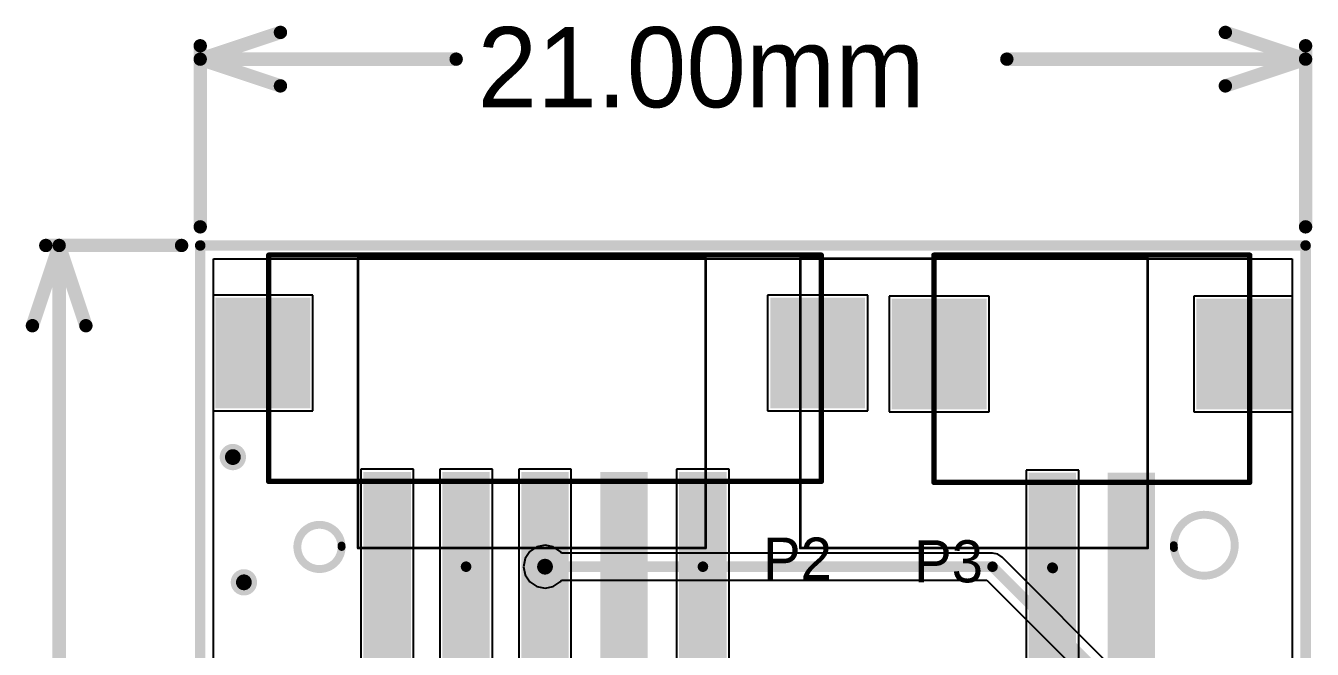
# Model space of a CAD drawing. Extents: x 10.58 to 11.54, y 9.91 to 15.27.
# Drawn here: x 10.578 to 11.54, y 14.8 to 15.266 of the extents above; entities that cross this region are included whole.
import ezdxf

# ---------------------------------------------------------------- set-up
doc = ezdxf.new("R2010")
doc.units = 0
doc.layers.get('0').update_dxf_attribs({"linetype": 'CONTINUOUS'})
for name, color, linetype in [('BOTTOMLAYER', 5, 'CONTINUOUS'), ('KEEPOUTLAYER', 6, 'CONTINUOUS'), ('MECHANICAL2', 216, 'CONTINUOUS'), ('MULTILAYER', 9, 'CONTINUOUS'), ('TOPLAYER', 1, 'CONTINUOUS'), ('TOPOVERLAY', 2, 'CONTINUOUS'), ('TOPPASTE', 8, 'CONTINUOUS'), ('TOPSOLDER', 216, 'CONTINUOUS'), ('VIAHOLELAYER', 16, 'CONTINUOUS')]:
    doc.layers.add(name, color=color, linetype=linetype)

# ---------------------------------------------------------------- blocks, each defined once
blk = doc.blocks.new('TU1501WNR_2PS_VOID___NL_45')
at = {"layer": 'TOPLAYER'}
for points in [[(0.074803, -0.00315), (0.102362, -0.00315), (0.074803, 0.130709), (0.102362, 0.130709)], [(0.133858, -0.00315), (0.161417, -0.00315), (0.133858, 0.130709), (0.161417, 0.130709)], [(-0.027165, -0.133402), (0.035827, -0.133402), (-0.027165, -0.058598), (0.035827, -0.058598)], [(0.200788, -0.133402), (0.26378, -0.133402), (0.200788, -0.058598), (0.26378, -0.058598)]]:
    blk.add_solid(points, dxfattribs=at)
at = {"layer": 'TOPOVERLAY', "const_width": 0.005906}
blk.add_lwpolyline([(0.056803, 0.047, -44.113391), (0.05671, 0.049064)], format="xyb", dxfattribs=at)
at = {"layer": 'TOPOVERLAY'}
for points, const_width in [([(0.055233, 0.049064, 1), (0.058186, 0.049064, 1)], 0.002953), ([(0.055327, 0.047, 1), (0.05828, 0.047, 1)], 0.002953), ([(-0.000984, 0, 1), (0.000984, 0, 1)], 0.001969), ([(-0.000984, 0, 1), (0.000984, 0, 1)], 0.001969), ([(0.235236, 0, 1), (0.237205, 0, 1)], 0.001969), ([(0.235236, 0, 1), (0.237205, 0, 1)], 0.001969), ([(-0.000984, -0.169291, 1), (0.000984, -0.169291, 1)], 0.001969), ([(-0.000984, -0.17, 1), (0.000984, -0.17, 1)], 0.001969), ([(0.235236, -0.169291, 1), (0.237205, -0.169291, 1)], 0.001969), ([(0.235236, -0.17, 1), (0.237205, -0.17, 1)], 0.001969)]:
    blk.add_lwpolyline(points, format="xyb", close=True, dxfattribs=dict(at, const_width=const_width))
at = {"layer": 'TOPOVERLAY', "const_width": 0.003937}
for points in [[(0.23622, 0), (0, 0)], [(0, 0), (0, -0.169291)], [(0.23622, 0), (0.23622, -0.169291)], [(0.23622, -0.17), (0, -0.17)]]:
    blk.add_lwpolyline(points, dxfattribs=at)
at = {"layer": 'TOPPASTE'}
for points in [[(0.074803, -0.00315), (0.102362, -0.00315), (0.074803, 0.130709), (0.102362, 0.130709)], [(0.133858, -0.00315), (0.161417, -0.00315), (0.133858, 0.130709), (0.161417, 0.130709)], [(-0.027165, -0.133402), (0.035827, -0.133402), (-0.027165, -0.058598), (0.035827, -0.058598)], [(0.200788, -0.133402), (0.26378, -0.133402), (0.200788, -0.058598), (0.26378, -0.058598)]]:
    blk.add_solid(points, dxfattribs=at)
at = {"layer": 'TOPSOLDER'}
for points in [[(0.070803, -0.00715), (0.106362, -0.00715), (0.070803, 0.134709), (0.106362, 0.134709)], [(0.129858, -0.00715), (0.165417, -0.00715), (0.129858, 0.134709), (0.165417, 0.134709)], [(-0.031165, -0.137402), (0.039827, -0.137402), (-0.031165, -0.054599), (0.039827, -0.054599)], [(0.196788, -0.137402), (0.26778, -0.137402), (0.196788, -0.054599), (0.26778, -0.054599)]]:
    blk.add_solid(points, dxfattribs=at)
blk = doc.blocks.new('TU1501WNR_5PS_VOID___NL_46')
at = {"layer": 'TOPLAYER'}
for points in [[(-0.035827, 0.058598), (0.027165, 0.058598), (-0.035827, 0.133402), (0.027165, 0.133402)], [(0.379134, 0.058598), (0.442126, 0.058598), (0.379134, 0.133402), (0.442126, 0.133402)], [(0.074803, -0.130709), (0.102362, -0.130709), (0.074803, 0.00315), (0.102362, 0.00315)], [(0.133858, -0.130709), (0.161417, -0.130709), (0.133858, 0.00315), (0.161417, 0.00315)], [(0.192913, -0.130709), (0.220472, -0.130709), (0.192913, 0.00315), (0.220472, 0.00315)], [(0.251968, -0.130709), (0.279527, -0.130709), (0.251968, 0.00315), (0.279527, 0.00315)], [(0.311024, -0.130709), (0.338583, -0.130709), (0.311024, 0.00315), (0.338583, 0.00315)]]:
    blk.add_solid(points, dxfattribs=at)
at = {"layer": 'TOPOVERLAY', "const_width": 0.003937}
for points in [[(0, 0.169291), (0.413386, 0.169291)], [(0, 0), (0, 0.169291)], [(0.413386, 0), (0.413386, 0.169291)], [(0, 0), (0.413386, 0)]]:
    blk.add_lwpolyline(points, dxfattribs=at)
at = {"layer": 'TOPOVERLAY'}
for points, const_width in [([(-0.000984, 0.169291, 1), (0.000984, 0.169291, 1)], 0.001969), ([(-0.000984, 0.169291, 1), (0.000984, 0.169291, 1)], 0.001969), ([(0.412402, 0.169291, 1), (0.41437, 0.169291, 1)], 0.001969), ([(0.412402, 0.169291, 1), (0.41437, 0.169291, 1)], 0.001969), ([(-0.000984, 0, 1), (0.000984, 0, 1)], 0.001969), ([(-0.000984, 0, 1), (0.000984, 0, 1)], 0.001969), ([(0.412402, 0, 1), (0.41437, 0, 1)], 0.001969), ([(0.412402, 0, 1), (0.41437, 0, 1)], 0.001969), ([(0.053044, -0.047968, 1), (0.055997, -0.047968, 1)], 0.002953), ([(0.053076, -0.049, 1), (0.056029, -0.049, 1)], 0.002953)]:
    blk.add_lwpolyline(points, format="xyb", close=True, dxfattribs=dict(at, const_width=const_width))
at = {"layer": 'TOPOVERLAY', "const_width": 0.005906}
blk.add_lwpolyline([(0.054553, -0.049, -64.078045), (0.054521, -0.047968)], format="xyb", dxfattribs=at)
at = {"layer": 'TOPPASTE'}
for points in [[(-0.035827, 0.058598), (0.027165, 0.058598), (-0.035827, 0.133402), (0.027165, 0.133402)], [(0.379134, 0.058598), (0.442126, 0.058598), (0.379134, 0.133402), (0.442126, 0.133402)], [(0.074803, -0.130709), (0.102362, -0.130709), (0.074803, 0.00315), (0.102362, 0.00315)], [(0.133858, -0.130709), (0.161417, -0.130709), (0.133858, 0.00315), (0.161417, 0.00315)], [(0.192913, -0.130709), (0.220472, -0.130709), (0.192913, 0.00315), (0.220472, 0.00315)], [(0.251968, -0.130709), (0.279527, -0.130709), (0.251968, 0.00315), (0.279527, 0.00315)], [(0.311024, -0.130709), (0.338583, -0.130709), (0.311024, 0.00315), (0.338583, 0.00315)]]:
    blk.add_solid(points, dxfattribs=at)
at = {"layer": 'TOPSOLDER'}
for points in [[(-0.039827, 0.054599), (0.031165, 0.054599), (-0.039827, 0.137402), (0.031165, 0.137402)], [(0.375134, 0.054599), (0.446126, 0.054599), (0.375134, 0.137402), (0.446126, 0.137402)], [(0.070803, -0.134709), (0.106362, -0.134709), (0.070803, 0.00715), (0.106362, 0.00715)], [(0.129858, -0.134709), (0.165417, -0.134709), (0.129858, 0.00715), (0.165417, 0.00715)], [(0.188913, -0.134709), (0.224472, -0.134709), (0.188913, 0.00715), (0.224472, 0.00715)], [(0.247969, -0.134709), (0.283527, -0.134709), (0.247969, 0.00715), (0.283527, 0.00715)], [(0.307024, -0.134709), (0.342583, -0.134709), (0.307024, 0.00715), (0.342583, 0.00715)]]:
    blk.add_solid(points, dxfattribs=at)

msp = doc.modelspace()

# ---------------------------------------------------------------- linework, layer by layer
at = {"layer": 'BOTTOMLAYER'}
for p, q in [((10.718394, 14.683002), (10.718394, 15.092065)), ((10.718394, 15.092065), (11.525096, 15.092065)), ((11.525096, 15.092065), (11.525096, 14.452155)), ((10.966252, 14.877886), (10.960107, 14.876664)), ((10.972396, 14.876664), (10.966252, 14.877886)), ((10.951417, 14.867974), (10.950195, 14.86183)), ((10.954898, 14.873183), (10.951417, 14.867974)), ((10.960107, 14.876664), (10.954898, 14.873183)), ((10.977605, 14.873183), (10.972396, 14.876664)), ((10.978486, 14.871865), (10.977605, 14.873183)), ((11.300992, 14.871865), (10.978486, 14.871865)), ((11.304832, 14.871101), (11.300992, 14.871865)), ((11.308088, 14.868926), (11.304832, 14.871101)), ((11.433959, 14.743055), (11.308088, 14.868926)), ((10.950195, 14.86183), (10.951417, 14.855685)), ((10.951417, 14.855685), (10.954898, 14.850476)), ((10.954898, 14.850476), (10.960107, 14.846996)), ((10.972396, 14.846996), (10.977605, 14.850476)), ((10.977605, 14.850476), (10.978486, 14.851795)), ((10.978486, 14.851795), (11.296835, 14.851795)), ((11.296835, 14.851795), (11.416827, 14.731802)), ((10.960107, 14.846996), (10.966252, 14.845773)), ((10.966252, 14.845773), (10.972396, 14.846996))]:
    msp.add_line(p, q, dxfattribs=at)
for points, const_width in [([(10.727847, 14.943833, 1), (10.737689, 14.943833, 1)], 0.009843), ([(10.961331, 14.86183, 1), (10.971173, 14.86183, 1)], 0.009843), ([(10.736115, 14.850132, 1), (10.745957, 14.850132, 1)], 0.009843), ([(10.964283, 14.86183, 1), (10.96822, 14.86183, 1)], 0.003937), ([(11.299023, 14.86183, 1), (11.30296, 14.86183, 1)], 0.003937), ([(11.299023, 14.86183, 1), (11.30296, 14.86183, 1)], 0.003937)]:
    msp.add_lwpolyline(points, format="xyb", close=True, dxfattribs=dict(at, const_width=const_width))
at = {"layer": 'BOTTOMLAYER', "const_width": 0.007874}
for points in [[(10.966252, 14.86183), (11.300992, 14.86183)], [(11.300992, 14.86183), (11.426863, 14.735959)]]:
    msp.add_lwpolyline(points, dxfattribs=at)
at = {"layer": 'KEEPOUTLAYER'}
for points, const_width in [([(10.708359, 15.241471), (10.768359, 15.261471)], 0.01), ([(11.475131, 15.261471), (11.535131, 15.241471)], 0.01), ([(10.708359, 15.116038), (10.708359, 15.251471)], 0.01), ([(11.535131, 15.116038), (11.535131, 15.251471)], 0.01), ([(10.708359, 15.241471), (10.899806, 15.241471)], 0.01), ([(10.708359, 15.241471), (10.768359, 15.221471)], 0.01), ([(11.311683, 15.241471), (11.535131, 15.241471)], 0.01), ([(11.475131, 15.221471), (11.535131, 15.241471)], 0.01), ([(10.582847, 15.042101), (10.602847, 15.102101)], 0.01), ([(10.592847, 15.102101), (10.694422, 15.102101)], 0.01), ([(10.602847, 12.93514), (10.602847, 15.102101)], 0.01), ([(10.602847, 15.102101), (10.622847, 15.042101)], 0.01), ([(10.708359, 15.102101), (11.535131, 15.102101)], 0.007874), ([(10.708359, 14.672966), (10.708359, 15.102101)], 0.007874), ([(11.535131, 12.641469), (11.535131, 15.102101)], 0.007874)]:
    msp.add_lwpolyline(points, dxfattribs=dict(at, const_width=const_width))
for points, const_width in [([(10.765859, 15.261471, 1), (10.770859, 15.261471, 1)], 0.005), ([(11.472631, 15.261471, 1), (11.477631, 15.261471, 1)], 0.005), ([(10.705859, 15.251471, 1), (10.710859, 15.251471, 1)], 0.005), ([(11.532631, 15.251471, 1), (11.537631, 15.251471, 1)], 0.005), ([(10.705859, 15.241471, 1), (10.710859, 15.241471, 1)], 0.005), ([(10.705859, 15.241471, 1), (10.710859, 15.241471, 1)], 0.005), ([(10.705859, 15.241471, 1), (10.710859, 15.241471, 1)], 0.005), ([(10.897306, 15.241471, 1), (10.902306, 15.241471, 1)], 0.005), ([(11.309183, 15.241471, 1), (11.314183, 15.241471, 1)], 0.005), ([(11.532631, 15.241471, 1), (11.537631, 15.241471, 1)], 0.005), ([(11.532631, 15.241471, 1), (11.537631, 15.241471, 1)], 0.005), ([(11.532631, 15.241471, 1), (11.537631, 15.241471, 1)], 0.005), ([(10.765859, 15.221471, 1), (10.770859, 15.221471, 1)], 0.005), ([(11.472631, 15.221471, 1), (11.477631, 15.221471, 1)], 0.005), ([(10.705859, 15.116038, 1), (10.710859, 15.116038, 1)], 0.005), ([(11.532631, 15.116038, 1), (11.537631, 15.116038, 1)], 0.005), ([(10.590347, 15.102101, 1), (10.595347, 15.102101, 1)], 0.005), ([(10.600347, 15.102101, 1), (10.605347, 15.102101, 1)], 0.005), ([(10.600347, 15.102101, 1), (10.605347, 15.102101, 1)], 0.005), ([(10.600347, 15.102101, 1), (10.605347, 15.102101, 1)], 0.005), ([(10.691922, 15.102101, 1), (10.696922, 15.102101, 1)], 0.005), ([(10.70639, 15.102101, 1), (10.710327, 15.102101, 1)], 0.003937), ([(10.70639, 15.102101, 1), (10.710327, 15.102101, 1)], 0.003937), ([(11.533162, 15.102101, 1), (11.537099, 15.102101, 1)], 0.003937), ([(11.533162, 15.102101, 1), (11.537099, 15.102101, 1)], 0.003937), ([(10.580347, 15.042101, 1), (10.585347, 15.042101, 1)], 0.005), ([(10.620347, 15.042101, 1), (10.625347, 15.042101, 1)], 0.005)]:
    msp.add_lwpolyline(points, format="xyb", close=True, dxfattribs=dict(at, const_width=const_width))
at = {"layer": 'MECHANICAL2', "const_width": 0.001969}
for points in [[(10.826469, 15.092258), (11.086312, 15.092258)], [(10.826469, 14.875723), (10.826469, 15.092258)], [(11.086312, 14.875723), (11.086312, 15.092258)], [(11.157178, 14.875723), (11.157178, 15.092258)], [(11.157178, 15.092258), (11.417021, 15.092258)], [(11.417021, 14.875723), (11.417021, 15.092258)], [(10.826469, 14.875723), (11.086312, 14.875723)], [(11.157178, 14.875723), (11.417021, 14.875723)]]:
    msp.add_lwpolyline(points, dxfattribs=at)
at = {"layer": 'MECHANICAL2', "const_width": 0.000984}
for points in [[(10.825977, 15.092258, 1), (10.826961, 15.092258, 1)], [(10.825977, 15.092258, 1), (10.826961, 15.092258, 1)], [(11.08582, 15.092258, 1), (11.086804, 15.092258, 1)], [(11.08582, 15.092258, 1), (11.086804, 15.092258, 1)], [(11.156686, 15.092258, 1), (11.15767, 15.092258, 1)], [(11.156686, 15.092258, 1), (11.15767, 15.092258, 1)], [(11.416529, 15.092258, 1), (11.417513, 15.092258, 1)], [(11.416529, 15.092258, 1), (11.417513, 15.092258, 1)], [(10.825977, 14.875723, 1), (10.826961, 14.875723, 1)], [(10.825977, 14.875723, 1), (10.826961, 14.875723, 1)], [(11.08582, 14.875723, 1), (11.086804, 14.875723, 1)], [(11.08582, 14.875723, 1), (11.086804, 14.875723, 1)], [(11.156686, 14.875723, 1), (11.15767, 14.875723, 1)], [(11.156686, 14.875723, 1), (11.15767, 14.875723, 1)], [(11.416529, 14.875723, 1), (11.417513, 14.875723, 1)], [(11.416529, 14.875723, 1), (11.417513, 14.875723, 1)]]:
    msp.add_lwpolyline(points, format="xyb", close=True, dxfattribs=at)
at = {"layer": 'MULTILAYER', "const_width": 0.009843}
for points in [[(10.727847, 14.943833, 1), (10.737689, 14.943833, 1)], [(10.961331, 14.86183, 1), (10.971173, 14.86183, 1)], [(10.736115, 14.850132, 1), (10.745957, 14.850132, 1)]]:
    msp.add_lwpolyline(points, format="xyb", close=True, dxfattribs=at)
at = {"layer": 'TOPLAYER'}
for p, q in [((10.718394, 15.064916), (10.718394, 15.092065)), ((10.718394, 15.092065), (11.525096, 15.092065)), ((11.525096, 15.092065), (11.525096, 15.064208)), ((10.79263, 15.064916), (10.718394, 15.064916)), ((10.79263, 14.978302), (10.79263, 15.064916)), ((11.20759, 15.064916), (11.132787, 15.064916)), ((11.132787, 15.064916), (11.132787, 14.978302)), ((11.20759, 14.978302), (11.20759, 15.064916)), ((11.298477, 15.064208), (11.223674, 15.064208)), ((11.223674, 15.064208), (11.223674, 14.977594)), ((11.298477, 14.977594), (11.298477, 15.064208)), ((11.525096, 15.064208), (11.451627, 15.064208)), ((11.451627, 15.064208), (11.451627, 14.977594)), ((10.718394, 14.683002), (10.718394, 14.978302)), ((10.718394, 14.978302), (10.79263, 14.978302)), ((11.132787, 14.978302), (11.20759, 14.978302)), ((11.223674, 14.977594), (11.298477, 14.977594)), ((11.451627, 14.977594), (11.525096, 14.977594)), ((11.525096, 14.977594), (11.525096, 14.452155)), ((10.867826, 14.934664), (10.828456, 14.934664)), ((10.828456, 14.934664), (10.828456, 14.788995)), ((10.867826, 14.788995), (10.867826, 14.934664)), ((10.926882, 14.934664), (10.887512, 14.934664)), ((10.887512, 14.934664), (10.887512, 14.788995)), ((10.926882, 14.788995), (10.926882, 14.934664)), ((10.985937, 14.934664), (10.946567, 14.934664)), ((10.946567, 14.934664), (10.946567, 14.788995)), ((10.985937, 14.788995), (10.985937, 14.934664)), ((11.104047, 14.934664), (11.064677, 14.934664)), ((11.064677, 14.934664), (11.064677, 14.788995)), ((11.104047, 14.788995), (11.104047, 14.934664)), ((11.365406, 14.933956), (11.326036, 14.933956)), ((11.326036, 14.933956), (11.326036, 14.788286)), ((11.365406, 14.788286), (11.365406, 14.933956))]:
    msp.add_line(p, q, dxfattribs=at)
for points, const_width in [([(10.727847, 14.943833, 1), (10.737689, 14.943833, 1)], 0.009843), ([(10.841918, 14.861512, 1), (10.853729, 14.861512, 1)], 0.011811), ([(10.841918, 14.861512, 1), (10.853729, 14.861512, 1)], 0.011811), ([(10.842236, 14.86183, 1), (10.854047, 14.86183, 1)], 0.011811), ([(10.961331, 14.86183, 1), (10.971173, 14.86183, 1)], 0.009843), ([(10.736115, 14.850132, 1), (10.745957, 14.850132, 1)], 0.009843), ([(10.905228, 14.86183, 1), (10.909165, 14.86183, 1)], 0.003937), ([(11.082393, 14.86183, 1), (11.08633, 14.86183, 1)], 0.003937), ([(11.343753, 14.861121, 1), (11.347689, 14.861121, 1)], 0.003937), ([(11.343753, 14.861121, 1), (11.347689, 14.861121, 1)], 0.003937), ([(11.344068, 14.860805, 1), (11.348005, 14.860805, 1)], 0.003937)]:
    msp.add_lwpolyline(points, format="xyb", close=True, dxfattribs=dict(at, const_width=const_width))
for points, const_width in [([(10.847823, 14.861512), (10.848142, 14.86183)], 0.023622), ([(10.847823, 14.449001), (10.847823, 14.861512)], 0.023622), ([(10.907197, 14.736727), (10.907197, 14.86183)], 0.007874), ([(11.084362, 14.778104), (11.084362, 14.86183)], 0.007874), ([(11.345721, 14.733439), (11.345721, 14.861121)], 0.007874), ([(11.345721, 14.861121), (11.346037, 14.860805)], 0.007874)]:
    msp.add_lwpolyline(points, dxfattribs=dict(at, const_width=const_width))
at = {"layer": 'VIAHOLELAYER', "const_width": 0.005906}
for points in [[(10.729816, 14.943833, 1), (10.735721, 14.943833, 1)], [(10.963299, 14.86183, 1), (10.969204, 14.86183, 1)], [(10.738083, 14.850132, 1), (10.743989, 14.850132, 1)]]:
    msp.add_lwpolyline(points, format="xyb", close=True, dxfattribs=at)

# ---------------------------------------------------------------- block references
for name, p, rotation in [('TU1501WNR_5PS_VOID___NL_46', (10.759559, 14.925609), 360), ('TU1501WNR_2PS_VOID___NL_45', (11.493359, 14.924901), 180)]:
    msp.add_blockref(name, p, dxfattribs=dict(rotation=rotation))

# ---------------------------------------------------------------- texts
at = {"layer": 'KEEPOUTLAYER'}
msp.add_text('21.00mm', height=0.06, dxfattribs=at).set_placement((10.915806, 15.20548))
at = {"layer": 'TOPOVERLAY'}
for s, p in [('P2', (11.129359, 14.852101)), ('P3', (11.242359, 14.850101))]:
    msp.add_text(s, height=0.031496, rotation=360, dxfattribs=at).set_placement(p)

doc.saveas('drawing.dxf')
